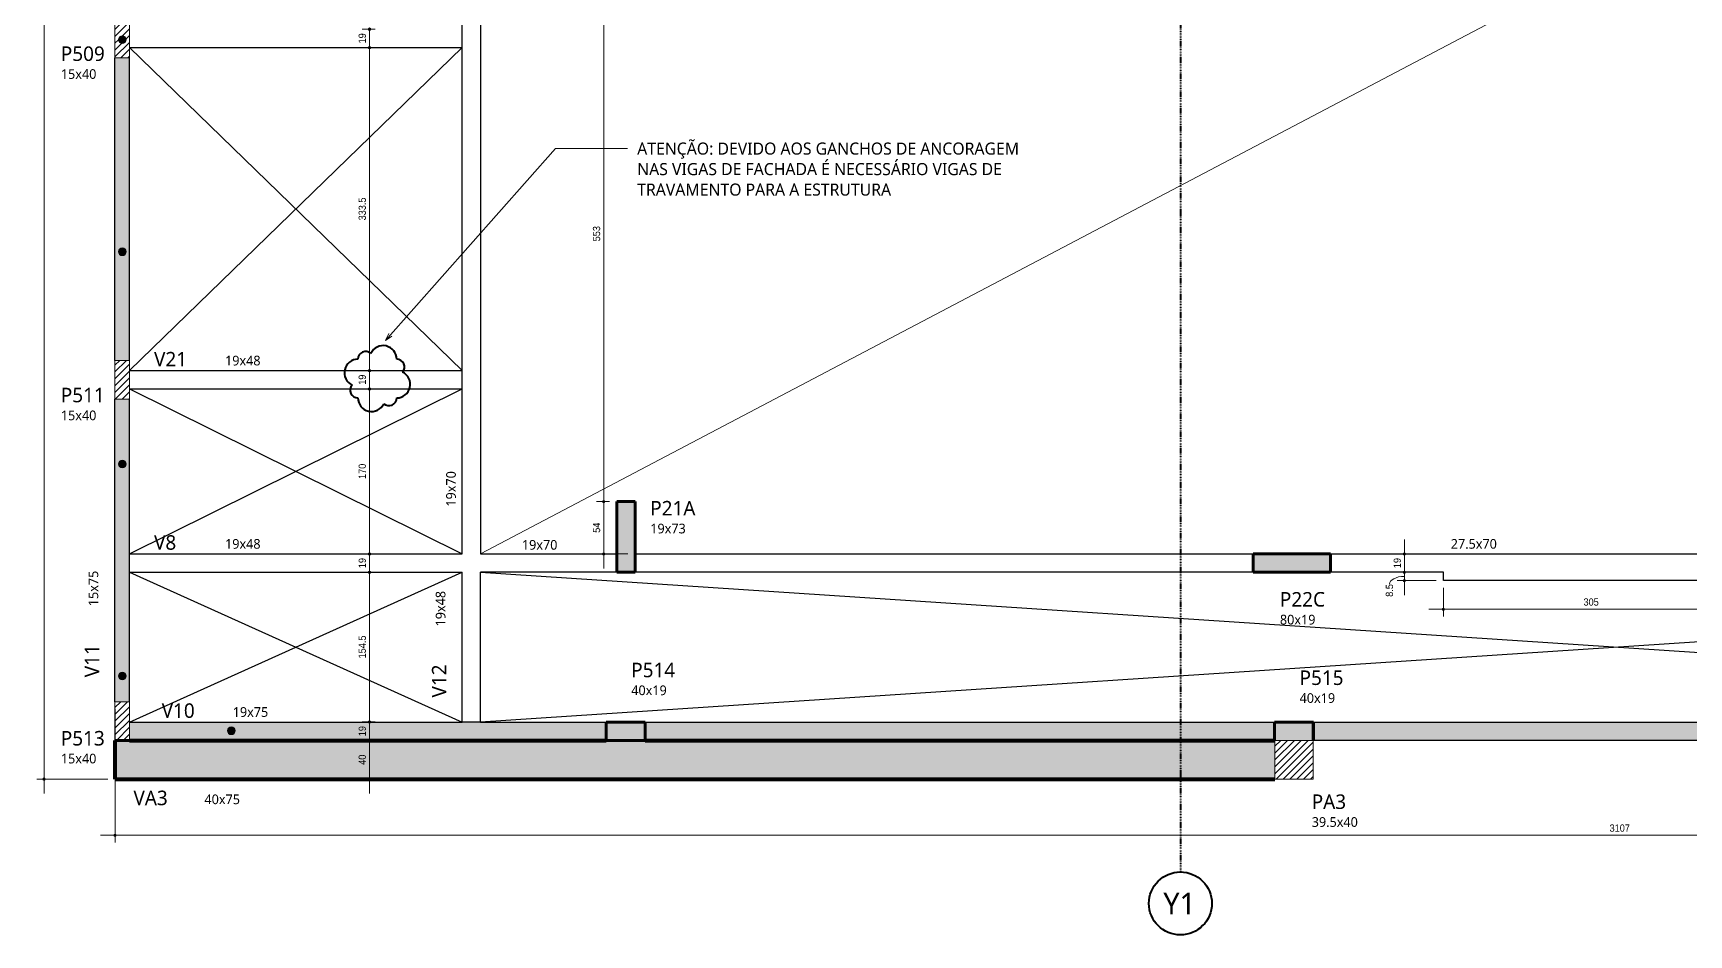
# Model space of a CAD drawing. Header units: centimetres. Extents: x -1706 to 33186, y -3196 to 88081.
# Drawn here: x 11723 to 13433, y -1117 to -186 of the extents above; entities that cross this region are included whole.
import ezdxf

# ---------------------------------------------------------------- set-up
doc = ezdxf.new("R2010")
doc.units = ezdxf.units.CM
for name, pattern in [('Dash', [0.635, 0.3175, -0.3175]), ('Dash dot', [1.5875, 0.635, -0.47625, 0, -0.47625]), ('Traço', [0.635, 0.3175, -0.3175])]:
    doc.linetypes.add(name, pattern=pattern)
for name, color, linetype, lineweight in [('A-ANNO-DIMS', 7, 'Continuous', 9), ('A-ANNO-DIMS-50', 7, 'Continuous', 9), ('A-DETL-GENF', 7, 'Continuous', 18), ('A-DETL-THIN', 7, 'Continuous', 25), ('G-ANNO-TEXT', 7, 'Continuous', 9), ('S-BEAM', 7, 'Continuous', 9), ('S-BEAM-HDLN', 7, 'Traço', 25), ('S-BEAM-IDEN', 7, 'Continuous', 9), ('S-COLS', 7, 'Continuous', 9), ('S-COLS-IDEN', 7, 'Continuous', 9), ('S-GRID', 7, 'Continuous', 9), ('S-GRID-IDEN', 7, 'Continuous', 9)]:
    doc.layers.add(name, color=color, linetype=linetype, lineweight=lineweight)
for name, color, linetype, lineweight, true_color in [('A-DETL', 7, 'Continuous', 18, 0x00a600), ('A-DETL-HDLN', 7, 'Dash', 18, 0x00a600), ('G-ANNO-REVC', 1, 'Continuous', 35, 0xff0000)]:
    doc.layers.add(name, color=color, linetype=linetype, lineweight=lineweight, true_color=true_color)
doc.styles.add('Arial', font='arial.ttf', dxfattribs={"width": 0.9, "height": 7.5})
doc.styles.add('Gadugi', font='gadugi.ttf', dxfattribs={"height": 12.5})
doc.styles.add('Gadugi_1', font='gadugi.ttf', dxfattribs={"height": 15})
doc.styles.add('Gadugi_2', font='gadugi.ttf', dxfattribs={"height": 10})
doc.styles.add('Gadugi_4', font='gadugi.ttf', dxfattribs={"height": 22.5})
doc.dimstyles.new('PED_1_5mm_ESQ', dxfattribs={"dimscale": 30.48, "dimtxt": 7.651945, "dimasz": 0.328084, "dimexe": 0.246063, "dimexo": 0.246063, "dimgap": 0.049213, "dimtad": 1, "dimdec": 1, "dimrnd": 0.5, "dimdsep": 46, "dimtxsty": 'Arial', "dimblk1": 'DOTSMALL', "dimblk2": 'DOTSMALL', "dimsah": 1, "dimcen": 0.09, "dimdle": 0.492126, "dimazin": 0, "dimtfac": 1, "dimtdec": 4, "dimtix": 1, "dimtmove": 1, "dimatfit": 3, "dimfxl": 1, "dimtvp": 1, "dimtolj": 1, "dimtzin": 0, "dimarcsym": 2})
doc.dimstyles.new('PED_1_5mm_ESQ_1', dxfattribs={"dimscale": 30.48, "dimtxt": 7.651945, "dimasz": 0.328084, "dimexe": 0.246063, "dimexo": 0.246063, "dimgap": 0.049213, "dimtad": 1, "dimdec": 1, "dimrnd": 0.5, "dimdsep": 46, "dimtxsty": 'Arial', "dimblk1": 'DOTSMALL', "dimblk2": 'DOTSMALL', "dimsah": 1, "dimcen": 0.09, "dimdle": 0.492126, "dimazin": 0, "dimtfac": 1, "dimtdec": 4, "dimtix": 1, "dimtmove": 0, "dimatfit": 3, "dimfxl": 1, "dimtvp": 1, "dimtolj": 1, "dimtzin": 0, "dimarcsym": 2})
doc.dimstyles.new('PED_1_5mm_ESQ_2', dxfattribs={"dimscale": 30.48, "dimtxt": 7.651945, "dimasz": 0.328084, "dimexe": 0.246063, "dimexo": 0.246063, "dimgap": 0.049213, "dimtad": 1, "dimdec": 1, "dimrnd": 0.5, "dimdsep": 46, "dimtxsty": 'Arial', "dimblk1": 'DOTSMALL', "dimblk2": 'DOTSMALL', "dimsah": 1, "dimcen": 0.09, "dimdle": 0.492126, "dimazin": 0, "dimtfac": 1, "dimtdec": 4, "dimtix": 1, "dimtmove": 0, "dimatfit": 3, "dimfxl": 1, "dimtvp": 1, "dimtolj": 1, "dimtzin": 0, "dimarcsym": 2})
pattern_1 = [(45, (13566.5326, 0), (-3.535534, 3.535534), [])]

# ---------------------------------------------------------------- blocks, each defined once
blk = doc.blocks.new('DIMBLOCK192-PL I 001 - FORMA DO RESERVATÓRIO')
at = {"layer": 'A-ANNO-DIMS-50'}
h = blk.add_hatch(color=256, dxfattribs=at)
edge = h.paths.add_edge_path(flags=0)
edge.add_arc((13179.2, -780.6), 1.25, 0, 360)
h = blk.add_hatch(color=256, dxfattribs=at)
edge = h.paths.add_edge_path(flags=0)
edge.add_arc((13484.2, -780.6), 1.25, 0, 360)
for p, q in [((13179.2, -758.4), (13179.2, -788.1)), ((13179.2, -780.6), (13179.2, -758.4)), ((13484.2, -758.4), (13484.2, -788.1)), ((13484.2, -780.6), (13484.2, -758.4)), ((13164.2, -780.6), (13499.2, -780.6))]:
    blk.add_line(p, q, dxfattribs=at)
for centre in [(13179.2, -780.6), (13484.2, -780.6)]:
    blk.add_circle(centre, 1.25, dxfattribs=at)
at = {"layer": 'A-ANNO-DIMS-50', "color": 0, "insert": (13323.9, -769.3), "char_height": 7.5, "width": 18.647, "attachment_point": 1, "line_spacing_factor": 0.941778, "style": 'Arial'}
blk.add_mtext('305', dxfattribs=at)
blk = doc.blocks.new('_DotSmall')
at = {"color": 0, "linetype": 'ByBlock', "const_width": 0.5}
blk.add_lwpolyline([(-0.0625, 0, 1), (0.0625, 0, 1)], format="xyb", close=True, dxfattribs=at)
blk = doc.blocks.new('Eixo - Y1-2173029-PL I 001 - FORMA DO RESERVATÓRIO')
at = {"layer": 'S-GRID-IDEN', "color": 6, "lineweight": 35, "true_color": 0xff00ff}
blk.add_circle((0, 0), 0.65, dxfattribs=at)
blk = doc.blocks.new('DIMBLOCK234-PL I 001 - FORMA DO RESERVATÓRIO')
at = {"layer": 'A-ANNO-DIMS-50'}
h = blk.add_hatch(color=256, dxfattribs=at)
edge = h.paths.add_edge_path(flags=0)
edge.add_arc((13139, -723.4), 1.25, 0, 360)
h = blk.add_hatch(color=256, dxfattribs=at)
edge = h.paths.add_edge_path(flags=0)
edge.add_arc((13139, -742.4), 1.25, 0, 360)
for p, q in [((13139, -708.4), (13139, -742.4)), ((13133.3, -723.4), (13146.5, -723.4)), ((13139, -723.4), (13133.3, -723.4)), ((13133.3, -742.4), (13146.5, -742.4)), ((13139, -742.4), (13133.3, -742.4))]:
    blk.add_line(p, q, dxfattribs=at)
for centre in [(13139, -723.4), (13139, -742.4)]:
    blk.add_circle(centre, 1.25, dxfattribs=at)
at = {"layer": 'A-ANNO-DIMS-50', "color": 0, "insert": (13127.8, -738.1), "char_height": 7.5, "width": 12.431, "attachment_point": 1, "rotation": 90, "line_spacing_factor": 0.941778, "style": 'Arial'}
blk.add_mtext('19', dxfattribs=at)
blk = doc.blocks.new('DIMBLOCK235-PL I 001 - FORMA DO RESERVATÓRIO')
at = {"layer": 'A-ANNO-DIMS-50'}
h = blk.add_hatch(color=256, dxfattribs=at)
edge = h.paths.add_edge_path(flags=0)
edge.add_arc((13139, -742.4), 1.25, 0, 360)
h = blk.add_hatch(color=256, dxfattribs=at)
edge = h.paths.add_edge_path(flags=0)
edge.add_arc((13139, -750.9), 1.25, 0, 360)
for p, q in [((13171.7, -750.9), (13131.5, -750.9)), ((13133.3, -742.4), (13146.5, -742.4)), ((13139, -742.4), (13133.3, -742.4)), ((13139, -742.4), (13139, -765.9)), ((13139, -750.9), (13171.7, -750.9))]:
    blk.add_line(p, q, dxfattribs=at)
for centre in [(13139, -742.4), (13139, -750.9)]:
    blk.add_circle(centre, 1.25, dxfattribs=at)
blk.add_ellipse((13139, -754.7), major_axis=(-15.5, 0), ratio=0.52311, start_param=4.712389, end_param=6.283185, dxfattribs=at)
at = {"layer": 'A-ANNO-DIMS-50', "color": 0, "insert": (13119.7, -767.7), "char_height": 7.5, "width": 15.539, "attachment_point": 1, "rotation": 90, "line_spacing_factor": 0.941778, "style": 'Arial'}
blk.add_mtext('8.5', dxfattribs=at)
blk = doc.blocks.new('DIMBLOCK236-PL I 001 - FORMA DO RESERVATÓRIO')
at = {"layer": 'A-ANNO-DIMS-50'}
h = blk.add_hatch(color=256, dxfattribs=at)
edge = h.paths.add_edge_path(flags=0)
edge.add_arc((12070.5, -915.9), 1.25, 0, 360)
h = blk.add_hatch(color=256, dxfattribs=at)
edge = h.paths.add_edge_path(flags=0)
edge.add_arc((12070.5, -955.9), 1.25, 0, 360)
for p, q in [((12076.2, -915.9), (12063, -915.9)), ((12070.5, -970.9), (12070.5, -915.9)), ((12070.5, -915.9), (12076.2, -915.9)), ((12076.2, -955.9), (12063, -955.9)), ((12070.5, -955.9), (12076.2, -955.9))]:
    blk.add_line(p, q, dxfattribs=at)
for centre in [(12070.5, -915.9), (12070.5, -955.9)]:
    blk.add_circle(centre, 1.25, dxfattribs=at)
at = {"layer": 'A-ANNO-DIMS-50', "color": 0, "insert": (12059.2, -941.1), "char_height": 7.5, "width": 12.431, "attachment_point": 1, "rotation": 90, "line_spacing_factor": 0.941778, "style": 'Arial'}
blk.add_mtext('40', dxfattribs=at)
blk = doc.blocks.new('DIMBLOCK237-PL I 001 - FORMA DO RESERVATÓRIO')
at = {"layer": 'A-ANNO-DIMS-50'}
h = blk.add_hatch(color=256, dxfattribs=at)
edge = h.paths.add_edge_path(flags=0)
edge.add_arc((12070.5, -896.9), 1.25, 0, 360)
h = blk.add_hatch(color=256, dxfattribs=at)
edge = h.paths.add_edge_path(flags=0)
edge.add_arc((12070.5, -915.9), 1.25, 0, 360)
for p, q in [((12076.2, -896.9), (12063, -896.9)), ((12070.5, -915.9), (12070.5, -896.9)), ((12070.5, -896.9), (12076.2, -896.9)), ((12076.2, -915.9), (12063, -915.9)), ((12070.5, -915.9), (12076.2, -915.9))]:
    blk.add_line(p, q, dxfattribs=at)
for centre in [(12070.5, -896.9), (12070.5, -915.9)]:
    blk.add_circle(centre, 1.25, dxfattribs=at)
at = {"layer": 'A-ANNO-DIMS-50', "color": 0, "insert": (12059.2, -911.6), "char_height": 7.5, "width": 12.431, "attachment_point": 1, "rotation": 90, "line_spacing_factor": 0.941778, "style": 'Arial'}
blk.add_mtext('19', dxfattribs=at)
blk = doc.blocks.new('DIMBLOCK238-PL I 001 - FORMA DO RESERVATÓRIO')
at = {"layer": 'A-ANNO-DIMS-50'}
h = blk.add_hatch(color=256, dxfattribs=at)
edge = h.paths.add_edge_path(flags=0)
edge.add_arc((12070.5, -742.4), 1.25, 0, 360)
h = blk.add_hatch(color=256, dxfattribs=at)
edge = h.paths.add_edge_path(flags=0)
edge.add_arc((12070.5, -896.9), 1.25, 0, 360)
for p, q in [((12076.2, -742.4), (12063, -742.4)), ((12070.5, -896.9), (12070.5, -742.4)), ((12070.5, -742.4), (12076.2, -742.4)), ((12076.2, -896.9), (12063, -896.9)), ((12070.5, -896.9), (12076.2, -896.9))]:
    blk.add_line(p, q, dxfattribs=at)
for centre in [(12070.5, -742.4), (12070.5, -896.9)]:
    blk.add_circle(centre, 1.25, dxfattribs=at)
at = {"layer": 'A-ANNO-DIMS-50', "color": 0, "insert": (12059.2, -831.3), "char_height": 7.5, "width": 27.971, "attachment_point": 1, "rotation": 90, "line_spacing_factor": 0.941778, "style": 'Arial'}
blk.add_mtext('154.5', dxfattribs=at)
blk = doc.blocks.new('DIMBLOCK239-PL I 001 - FORMA DO RESERVATÓRIO')
at = {"layer": 'A-ANNO-DIMS-50'}
h = blk.add_hatch(color=256, dxfattribs=at)
edge = h.paths.add_edge_path(flags=0)
edge.add_arc((12070.5, -723.4), 1.25, 0, 360)
h = blk.add_hatch(color=256, dxfattribs=at)
edge = h.paths.add_edge_path(flags=0)
edge.add_arc((12070.5, -742.4), 1.25, 0, 360)
for p, q in [((12076.2, -723.4), (12063, -723.4)), ((12070.5, -742.4), (12070.5, -723.4)), ((12070.5, -723.4), (12076.2, -723.4)), ((12076.2, -742.4), (12063, -742.4)), ((12070.5, -742.4), (12076.2, -742.4))]:
    blk.add_line(p, q, dxfattribs=at)
for centre in [(12070.5, -723.4), (12070.5, -742.4)]:
    blk.add_circle(centre, 1.25, dxfattribs=at)
at = {"layer": 'A-ANNO-DIMS-50', "color": 0, "insert": (12059.2, -738.1), "char_height": 7.5, "width": 12.431, "attachment_point": 1, "rotation": 90, "line_spacing_factor": 0.941778, "style": 'Arial'}
blk.add_mtext('19', dxfattribs=at)
blk = doc.blocks.new('DIMBLOCK240-PL I 001 - FORMA DO RESERVATÓRIO')
at = {"layer": 'A-ANNO-DIMS-50'}
h = blk.add_hatch(color=256, dxfattribs=at)
edge = h.paths.add_edge_path(flags=0)
edge.add_arc((12070.5, -553.1), 1.25, 0, 360)
h = blk.add_hatch(color=256, dxfattribs=at)
edge = h.paths.add_edge_path(flags=0)
edge.add_arc((12070.5, -723.4), 1.25, 0, 360)
for p, q in [((12076.2, -553.1), (12063, -553.1)), ((12070.5, -723.4), (12070.5, -553.1)), ((12070.5, -553.1), (12076.2, -553.1)), ((12076.2, -723.4), (12063, -723.4)), ((12070.5, -723.4), (12076.2, -723.4))]:
    blk.add_line(p, q, dxfattribs=at)
for centre in [(12070.5, -553.1), (12070.5, -723.4)]:
    blk.add_circle(centre, 1.25, dxfattribs=at)
at = {"layer": 'A-ANNO-DIMS-50', "color": 0, "insert": (12059.2, -646), "char_height": 7.5, "width": 18.647, "attachment_point": 1, "rotation": 90, "line_spacing_factor": 0.941778, "style": 'Arial'}
blk.add_mtext('170', dxfattribs=at)
blk = doc.blocks.new('DIMBLOCK241-PL I 001 - FORMA DO RESERVATÓRIO')
at = {"layer": 'A-ANNO-DIMS-50'}
h = blk.add_hatch(color=256, dxfattribs=at)
edge = h.paths.add_edge_path(flags=0)
edge.add_arc((12070.5, -534.1), 1.25, 0, 360)
h = blk.add_hatch(color=256, dxfattribs=at)
edge = h.paths.add_edge_path(flags=0)
edge.add_arc((12070.5, -553.1), 1.25, 0, 360)
for p, q in [((12076.2, -534.1), (12063, -534.1)), ((12070.5, -553.1), (12070.5, -534.1)), ((12070.5, -534.1), (12076.2, -534.1)), ((12076.2, -553.1), (12063, -553.1)), ((12070.5, -553.1), (12076.2, -553.1))]:
    blk.add_line(p, q, dxfattribs=at)
for centre in [(12070.5, -534.1), (12070.5, -553.1)]:
    blk.add_circle(centre, 1.25, dxfattribs=at)
at = {"layer": 'A-ANNO-DIMS-50', "color": 0, "insert": (12059.2, -548.8), "char_height": 7.5, "width": 12.431, "attachment_point": 1, "rotation": 90, "line_spacing_factor": 0.941778, "style": 'Arial'}
blk.add_mtext('19', dxfattribs=at)
blk = doc.blocks.new('DIMBLOCK242-PL I 001 - FORMA DO RESERVATÓRIO')
at = {"layer": 'A-ANNO-DIMS-50'}
h = blk.add_hatch(color=256, dxfattribs=at)
edge = h.paths.add_edge_path(flags=0)
edge.add_arc((12070.5, -200.7), 1.25, 0, 360)
h = blk.add_hatch(color=256, dxfattribs=at)
edge = h.paths.add_edge_path(flags=0)
edge.add_arc((12070.5, -534.1), 1.25, 0, 360)
for p, q in [((12076.2, -200.7), (12063, -200.7)), ((12070.5, -534.1), (12070.5, -200.7)), ((12070.5, -200.7), (12076.2, -200.7)), ((12076.2, -534.1), (12063, -534.1)), ((12070.5, -534.1), (12076.2, -534.1))]:
    blk.add_line(p, q, dxfattribs=at)
for centre in [(12070.5, -200.7), (12070.5, -534.1)]:
    blk.add_circle(centre, 1.25, dxfattribs=at)
at = {"layer": 'A-ANNO-DIMS-50', "color": 0, "insert": (12059.2, -379.1), "char_height": 7.5, "width": 27.971, "attachment_point": 1, "rotation": 90, "line_spacing_factor": 0.941778, "style": 'Arial'}
blk.add_mtext('333.5', dxfattribs=at)
blk = doc.blocks.new('DIMBLOCK243-PL I 001 - FORMA DO RESERVATÓRIO')
at = {"layer": 'A-ANNO-DIMS-50'}
h = blk.add_hatch(color=256, dxfattribs=at)
edge = h.paths.add_edge_path(flags=0)
edge.add_arc((12070.5, -181.7), 1.25, 0, 360)
h = blk.add_hatch(color=256, dxfattribs=at)
edge = h.paths.add_edge_path(flags=0)
edge.add_arc((12070.5, -200.7), 1.25, 0, 360)
for p, q in [((12076.2, -181.7), (12063, -181.7)), ((12070.5, -200.7), (12070.5, -181.7)), ((12070.5, -181.7), (12076.2, -181.7)), ((12076.2, -200.7), (12063, -200.7)), ((12070.5, -200.7), (12076.2, -200.7))]:
    blk.add_line(p, q, dxfattribs=at)
for centre in [(12070.5, -181.7), (12070.5, -200.7)]:
    blk.add_circle(centre, 1.25, dxfattribs=at)
at = {"layer": 'A-ANNO-DIMS-50', "color": 0, "insert": (12059.2, -196.4), "char_height": 7.5, "width": 12.431, "attachment_point": 1, "rotation": 90, "line_spacing_factor": 0.941778, "style": 'Arial'}
blk.add_mtext('19', dxfattribs=at)
blk = doc.blocks.new('DIMBLOCK250-PL I 001 - FORMA DO RESERVATÓRIO')
at = {"layer": 'A-ANNO-DIMS-50'}
h = blk.add_hatch(color=256, dxfattribs=at)
edge = h.paths.add_edge_path(flags=0)
edge.add_arc((12312.3, -116.4), 1.25, 0, 360)
h = blk.add_hatch(color=256, dxfattribs=at)
edge = h.paths.add_edge_path(flags=0)
edge.add_arc((12312.3, -669.4), 1.25, 0, 360)
for p, q in [((12306.6, -116.4), (12319.8, -116.4)), ((12312.3, -116.4), (12306.6, -116.4)), ((12312.3, -116.4), (12312.3, -669.4)), ((12318.2, -669.4), (12304.8, -669.4)), ((12312.3, -669.4), (12318.2, -669.4))]:
    blk.add_line(p, q, dxfattribs=at)
for centre in [(12312.3, -116.4), (12312.3, -669.4)]:
    blk.add_circle(centre, 1.25, dxfattribs=at)
at = {"layer": 'A-ANNO-DIMS-50', "color": 0, "insert": (12301.1, -400.7), "char_height": 7.5, "width": 18.647, "attachment_point": 1, "rotation": 90, "line_spacing_factor": 0.941778, "style": 'Arial'}
blk.add_mtext('553', dxfattribs=at)
blk = doc.blocks.new('DIMBLOCK251-PL I 001 - FORMA DO RESERVATÓRIO')
at = {"layer": 'A-ANNO-DIMS-50'}
h = blk.add_hatch(color=256, dxfattribs=at)
edge = h.paths.add_edge_path(flags=0)
edge.add_arc((12312.3, -669.4), 1.25, 0, 360)
h = blk.add_hatch(color=256, dxfattribs=at)
edge = h.paths.add_edge_path(flags=0)
edge.add_arc((12312.3, -723.4), 1.25, 0, 360)
for p, q in [((12318.2, -669.4), (12304.8, -669.4)), ((12312.3, -669.4), (12312.3, -738.4)), ((12312.3, -669.4), (12318.2, -669.4)), ((12337.2, -723.4), (12304.8, -723.4)), ((12312.3, -723.4), (12337.2, -723.4))]:
    blk.add_line(p, q, dxfattribs=at)
for centre in [(12312.3, -669.4), (12312.3, -723.4)]:
    blk.add_circle(centre, 1.25, dxfattribs=at)
at = {"layer": 'A-ANNO-DIMS-50', "color": 0, "insert": (12301.1, -701.6), "char_height": 7.5, "width": 12.431, "attachment_point": 1, "rotation": 90, "line_spacing_factor": 0.941778, "style": 'Arial'}
blk.add_mtext('54', dxfattribs=at)
blk = doc.blocks.new('Family - ___-3745665-PL I 001 - FORMA DO RESERVATÓRIO')
at = {"layer": 'G-ANNO-REVC'}
for centre, radius, start, end in [((-1482, -522.4), 14, 0, 154.7912), ((-1508, -536.4), 14, 90, 244.7912), ((-1500, -522.4), 8, 48.1897, 180), ((-1468, -530.4), 8, 318.1897, 90), ((-1468, -548.4), 14, 270, 64.7912), ((-1508, -554.4), 8, 138.1897, 270), ((-1494, -562.4), 14, 180, 334.7912), ((-1476, -562.4), 8, 228.1897, 0)]:
    blk.add_arc(centre, radius, start, end, dxfattribs=at)
blk = doc.blocks.new('DIMBLOCK316-PL I 001 - FORMA DO RESERVATÓRIO')
at = {"layer": 'A-ANNO-DIMS-50'}
h = blk.add_hatch(color=256, dxfattribs=at)
edge = h.paths.add_edge_path(flags=0)
edge.add_arc((11734.5, 747.1), 1.25, 0, 360)
h = blk.add_hatch(color=256, dxfattribs=at)
edge = h.paths.add_edge_path(flags=0)
edge.add_arc((11734.5, -955.9), 1.25, 0, 360)
for p, q in [((11734.5, -970.9), (11734.5, 762.1)), ((12158.7, 747.1), (11727, 747.1)), ((11734.5, 747.1), (12158.7, 747.1)), ((11800.2, -955.9), (11727, -955.9)), ((11734.5, -955.9), (11800.2, -955.9))]:
    blk.add_line(p, q, dxfattribs=at)
for centre in [(11734.5, 747.1), (11734.5, -955.9)]:
    blk.add_circle(centre, 1.25, dxfattribs=at)
at = {"layer": 'A-ANNO-DIMS-50', "color": 0, "insert": (11723.3, -114.8), "char_height": 7.5, "width": 24.863, "attachment_point": 1, "rotation": 90, "line_spacing_factor": 0.941778, "style": 'Arial'}
blk.add_mtext('1703', dxfattribs=at)
blk = doc.blocks.new('DIMBLOCK317-PL I 001 - FORMA DO RESERVATÓRIO')
at = {"layer": 'A-ANNO-DIMS-50'}
h = blk.add_hatch(color=256, dxfattribs=at)
edge = h.paths.add_edge_path(flags=0)
edge.add_arc((11807.7, -1013.9), 1.25, 0, 360)
h = blk.add_hatch(color=256, dxfattribs=at)
edge = h.paths.add_edge_path(flags=0)
edge.add_arc((14914.7, -1013.9), 1.25, 0, 360)
for p, q in [((14914.7, -789.9), (14914.7, -1021.4)), ((14914.7, -1013.9), (14914.7, -789.9)), ((11807.7, -883.5), (11807.7, -1021.4)), ((11807.7, -1013.9), (11807.7, -883.5)), ((11792.7, -1013.9), (14929.7, -1013.9))]:
    blk.add_line(p, q, dxfattribs=at)
for centre in [(11807.7, -1013.9), (14914.7, -1013.9)]:
    blk.add_circle(centre, 1.25, dxfattribs=at)
at = {"layer": 'A-ANNO-DIMS-50', "color": 0, "insert": (13350.8, -1002.7), "char_height": 7.5, "width": 24.863, "attachment_point": 1, "line_spacing_factor": 0.941778, "style": 'Arial'}
blk.add_mtext('3107', dxfattribs=at)

msp = doc.modelspace()

# ---------------------------------------------------------------- hatches: boundary and pattern name
at = {"layer": 'A-DETL-GENF', "true_color": 0x808080}
h = msp.add_hatch(dxfattribs=at)
h.set_pattern_fill('FP_1', color=8, style=0, pattern_type=2)
h.set_pattern_definition(pattern_1)
h.paths.add_polyline_path([(13502.68, -955.95), (13542.18, -955.95), (13542.18, -915.95), (13502.68, -915.95)], flags=0)
h.paths.add_polyline_path([(13044.67, -955.95), (13044.67, -915.95), (13005.17, -915.95), (13005.17, -955.95)], flags=0)
h.paths.add_polyline_path([(13717.18, 707.12), (13717.18, 747.12), (13677.68, 747.12), (13677.68, 707.12), (13689.17, 707.12)], flags=0)
h.paths.add_polyline_path([(13219.17, 707.12), (13219.68, 707.12), (13219.68, 747.12), (13180.18, 747.12), (13180.18, 707.12)], flags=0)
h = msp.add_hatch(dxfattribs=at)
h.set_pattern_fill('FP_1', color=8, style=0, pattern_type=2)
h.set_pattern_definition(pattern_1)
h.paths.add_polyline_path([(11822.67, -915.95), (11822.67, -876.05), (11807.67, -876.05), (11807.67, -915.95)], flags=0)
h.paths.add_polyline_path([(14909.18, -742.48), (14914.68, -742.48), (14914.68, -702.48), (14899.68, -702.48), (14899.68, -742.48)], flags=0)
h.paths.add_polyline_path([(11822.67, -563.65), (11822.67, -523.65), (11807.67, -523.65), (11807.67, -563.65)], flags=0)
h.paths.add_polyline_path([(14914.68, -390.08), (14914.68, -350.08), (14899.68, -350.08), (14899.68, -390.08)], flags=0)
h.paths.add_polyline_path([(11811.45, -211.25), (11822.67, -211.25), (11822.67, -171.25), (11807.67, -171.25), (11807.67, -211.25)], flags=0)
h.paths.add_polyline_path([(11815.31, -196.5), (11814.28, -196.37), (11813.31, -195.97), (11812.48, -195.33), (11811.85, -194.5), (11811.45, -193.54), (11811.31, -192.5), (11811.45, -191.47), (11811.85, -190.5), (11812.48, -189.67), (11813.31, -189.04), (11814.28, -188.64), (11815.31, -188.5), (11816.35, -188.64), (11817.31, -189.04), (11818.14, -189.67), (11818.78, -190.5), (11819.18, -191.47), (11819.31, -192.5), (11819.18, -193.54), (11818.78, -194.5), (11818.14, -195.33), (11817.31, -195.97), (11816.35, -196.37)], flags=0)
h.paths.add_polyline_path([(14903.96, -37.68), (14914.68, -37.68), (14914.68, 2.32), (14899.68, 2.32), (14899.68, -37.68), (14903.56, -37.68)], flags=0)
h.paths.add_polyline_path([(14907.43, -20.03), (14906.39, -19.9), (14905.43, -19.5), (14904.6, -18.86), (14903.96, -18.03), (14903.56, -17.07), (14903.43, -16.03), (14903.56, -15), (14903.96, -14.03), (14904.6, -13.21), (14905.43, -12.57), (14906.39, -12.17), (14907.43, -12.03), (14908.46, -12.17), (14909.43, -12.57), (14910.25, -13.21), (14910.89, -14.03), (14911.29, -15), (14911.43, -16.03), (14911.29, -17.07), (14910.89, -18.03), (14910.25, -18.86), (14909.43, -19.5), (14908.46, -19.9), (14908.03, -19.95)], flags=0)
h.paths.add_polyline_path([(11822.67, 141.15), (11822.67, 181.15), (11807.67, 181.15), (11807.67, 141.15)], flags=0)
h.paths.add_polyline_path([(14914.68, 314.72), (14914.68, 354.72), (14899.68, 354.72), (14899.68, 314.72)], flags=0)
h.paths.add_polyline_path([(11822.67, 493.55), (11822.67, 533.55), (11807.67, 533.55), (11807.67, 493.55)], flags=0)
h.paths.add_polyline_path([(14914.68, 667.12), (14914.68, 707.12), (14899.68, 707.12), (14899.68, 667.12)], flags=0)
at = {"layer": 'A-DETL-GENF', "true_color": 0xff00ff}
for points in [[(11815.31, -196.5), (11816.35, -196.37), (11817.31, -195.97), (11818.14, -195.33), (11818.78, -194.5), (11819.18, -193.54), (11819.31, -192.5), (11819.18, -191.47), (11818.78, -190.5), (11818.14, -189.67), (11817.31, -189.04), (11816.16, -188.61), (11815.31, -188.5), (11814.28, -188.64), (11813.31, -189.04), (11812.48, -189.67), (11811.85, -190.5), (11811.45, -191.47), (11811.31, -192.5), (11811.45, -193.54), (11811.85, -194.5), (11812.48, -195.33), (11813.39, -196), (11814.28, -196.37)], [(11815.31, -415.5), (11816.35, -415.37), (11817.31, -414.97), (11818.14, -414.33), (11818.78, -413.5), (11819.18, -412.54), (11819.31, -411.5), (11819.18, -410.47), (11818.78, -409.5), (11818.14, -408.67), (11817.31, -408.04), (11816.35, -407.64), (11815.31, -407.5), (11814.28, -407.64), (11813.31, -408.04), (11812.48, -408.67), (11811.85, -409.5), (11811.45, -410.47), (11811.31, -411.5), (11811.45, -412.54), (11811.85, -413.5), (11812.48, -414.33), (11813.31, -414.97), (11814.28, -415.37)], [(11815.31, -634.5), (11816.35, -634.37), (11817.31, -633.97), (11818.14, -633.33), (11818.78, -632.5), (11819.18, -631.54), (11819.31, -630.5), (11819.18, -629.47), (11818.78, -628.5), (11818.14, -627.67), (11817.31, -627.04), (11816.35, -626.64), (11815.31, -626.5), (11814.28, -626.64), (11813.31, -627.04), (11812.48, -627.67), (11811.85, -628.5), (11811.45, -629.47), (11811.31, -630.5), (11811.45, -631.54), (11811.85, -632.5), (11812.48, -633.33), (11813.31, -633.97), (11814.31, -634.37)], [(11815.31, -853.5), (11816.35, -853.37), (11817.31, -852.97), (11818.14, -852.33), (11818.78, -851.5), (11819.18, -850.54), (11819.31, -849.5), (11819.18, -848.47), (11818.78, -847.5), (11818.14, -846.67), (11817.31, -846.04), (11816.35, -845.64), (11815.31, -845.5), (11814.28, -845.64), (11813.31, -846.04), (11812.48, -846.67), (11811.85, -847.5), (11811.45, -848.47), (11811.31, -849.5), (11811.45, -850.54), (11811.85, -851.5), (11812.48, -852.33), (11813.31, -852.97), (11814.28, -853.37)], [(11927.81, -910), (11928.85, -909.87), (11929.81, -909.47), (11930.64, -908.83), (11931.28, -908), (11931.68, -907.04), (11931.81, -906), (11931.68, -904.97), (11931.28, -904), (11930.64, -903.17), (11929.81, -902.54), (11928.85, -902.14), (11927.81, -902), (11926.78, -902.14), (11925.81, -902.54), (11924.98, -903.17), (11924.35, -904), (11923.95, -904.97), (11923.81, -906), (11923.95, -907.04), (11924.35, -908), (11924.98, -908.83), (11925.81, -909.47), (11926.78, -909.87)]]:
    msp.add_hatch(color=6, dxfattribs=at).paths.add_polyline_path(points, flags=0)
at = {"layer": 'S-BEAM', "true_color": 0xcfa6ff}
h = msp.add_hatch(color=191, dxfattribs=at)
h.paths.add_polyline_path([(11816.35, -523.65), (11822.67, -523.65), (11822.67, -211.25), (11807.67, -211.25), (11807.67, -523.65), (11814.28, -523.65)], flags=0)
h.paths.add_polyline_path([(11815.31, -415.5), (11814.28, -415.37), (11813.31, -414.97), (11812.48, -414.33), (11811.85, -413.5), (11811.45, -412.54), (11811.31, -411.5), (11811.45, -410.47), (11811.85, -409.5), (11812.48, -408.67), (11813.31, -408.04), (11814.28, -407.64), (11815.31, -407.5), (11816.35, -407.64), (11817.31, -408.04), (11818.14, -408.67), (11818.78, -409.5), (11819.18, -410.47), (11819.31, -411.5), (11819.18, -412.54), (11818.78, -413.5), (11818.14, -414.33), (11817.31, -414.97), (11816.35, -415.37)], flags=0)
h = msp.add_hatch(color=191, dxfattribs=at)
h.paths.add_polyline_path([(11811.31, -876.05), (11822.67, -876.05), (11822.67, -563.65), (11807.67, -563.65), (11807.67, -876.05)], flags=0)
h.paths.add_polyline_path([(11815.31, -853.5), (11814.28, -853.37), (11813.31, -852.97), (11812.48, -852.33), (11811.85, -851.5), (11811.45, -850.54), (11811.31, -849.5), (11811.45, -848.47), (11811.85, -847.5), (11812.48, -846.67), (11813.31, -846.04), (11814.28, -845.64), (11815.31, -845.5), (11816.35, -845.64), (11817.31, -846.04), (11818.14, -846.67), (11818.78, -847.5), (11819.18, -848.47), (11819.31, -849.5), (11819.18, -850.54), (11818.78, -851.5), (11818.14, -852.33), (11817.31, -852.97), (11816.35, -853.37)], flags=0)
h.paths.add_polyline_path([(11815.31, -634.5), (11814.28, -634.37), (11813.31, -633.97), (11812.48, -633.33), (11811.85, -632.5), (11811.45, -631.54), (11811.31, -630.5), (11811.45, -629.47), (11811.85, -628.5), (11812.48, -627.67), (11813.31, -627.04), (11814.28, -626.64), (11815.31, -626.5), (11816.35, -626.64), (11817.31, -627.04), (11818.14, -627.67), (11818.78, -628.5), (11819.18, -629.47), (11819.31, -630.5), (11819.18, -631.54), (11818.78, -632.5), (11818.14, -633.33), (11817.31, -633.97), (11816.35, -634.37)], flags=0)
h = msp.add_hatch(color=191, dxfattribs=at)
h.paths.add_polyline_path([(11868.1, -915.95), (12314.95, -915.95), (12314.95, -896.95), (11822.67, -896.95), (11822.67, -915.95)], flags=0)
h.paths.add_polyline_path([(11927.81, -910), (11926.78, -909.87), (11925.81, -909.47), (11924.98, -908.83), (11924.35, -908), (11923.95, -907.04), (11923.81, -906), (11923.95, -904.97), (11924.35, -904), (11924.98, -903.17), (11925.81, -902.54), (11926.78, -902.14), (11927.81, -902), (11928.85, -902.14), (11929.81, -902.54), (11930.64, -903.17), (11931.28, -904), (11931.68, -904.97), (11931.81, -906), (11931.68, -907.04), (11931.28, -908), (11930.64, -908.83), (11929.81, -909.47), (11928.85, -909.87)], flags=0)
for points in [[(13004.87, -915.95), (13004.87, -896.95), (12354.95, -896.95), (12354.95, -915.95)], [(13113.31, -915.95), (13501.93, -915.95), (13501.93, -896.95), (13044.98, -896.95), (13044.98, -915.95)], [(13005.17, -955.95), (13005.17, -915.95), (11822.67, -915.95), (11822.67, -916.05), (11807.67, -916.05), (11807.67, -955.95), (13004.87, -955.95)]]:
    msp.add_hatch(color=191, dxfattribs=at).paths.add_polyline_path(points, flags=0)
at = {"layer": 'S-COLS', "true_color": 0x808080}
for points in [[(12344.67, -742.38), (12344.67, -669.38), (12325.67, -669.38), (12325.67, -742.38)], [(13062.67, -742.38), (13062.67, -723.38), (12982.67, -723.38), (12982.67, -742.38), (13044.98, -742.38)], [(12314.95, -915.95), (12354.95, -915.95), (12354.95, -896.95), (12314.95, -896.95)], [(13005.17, -915.95), (13044.87, -915.95), (13044.87, -896.95), (13004.87, -896.95), (13004.87, -915.95)], [(13044.98, -915.95), (13044.98, -896.95), (13044.87, -896.95), (13044.87, -915.95)], [(11822.67, -916.05), (11822.67, -915.95), (11807.67, -915.95), (11807.67, -916.05)]]:
    msp.add_hatch(color=8, dxfattribs=at).paths.add_polyline_path(points, flags=0)

# ---------------------------------------------------------------- linework, layer by layer
at = {"layer": 'A-DETL', "color": 7, "lineweight": 9}
msp.add_line((13659.67, 52.69), (12185.17, -723.38), dxfattribs=at)
at = {"layer": 'A-DETL', "color": 7}
for p, q in [((11807.67, -171.25), (11807.67, -211.25)), ((11822.67, -211.25), (11822.67, -171.25)), ((11807.67, -211.25), (11822.67, -211.25)), ((11822.67, -523.65), (11807.67, -523.65)), ((11807.67, -523.65), (11807.67, -563.65)), ((11822.67, -563.65), (11822.67, -523.65)), ((11807.67, -563.65), (11822.67, -563.65)), ((11822.67, -876.05), (11807.67, -876.05)), ((11807.67, -876.05), (11807.67, -915.95)), ((11822.67, -915.95), (11822.67, -876.05)), ((11807.67, -915.95), (11822.67, -915.95)), ((13044.67, -915.95), (13005.17, -915.95)), ((13005.17, -915.95), (13005.17, -955.95)), ((13044.67, -955.95), (13044.67, -915.95)), ((13005.17, -955.95), (13044.67, -955.95))]:
    msp.add_line(p, q, dxfattribs=at)
for centre, start, end in [((11815.31, -192.5), 0, 180), ((11815.31, -192.5), 180, 360), ((11815.31, -411.5), 0, 180), ((11815.31, -411.5), 180, 0), ((11815.31, -630.5), 0, 180), ((11815.31, -630.5), 180, 0), ((11815.31, -849.5), 0, 180), ((11815.31, -849.5), 180, 0), ((11927.81, -906), 0, 180), ((11927.81, -906), 180, 0)]:
    msp.add_arc(centre, 4, start, end, dxfattribs=at)
at = {"layer": 'A-DETL-HDLN'}
msp.add_line((13484.18, -723.38), (13179.18, -723.38), dxfattribs=at)
at = {"layer": 'A-DETL-THIN'}
for p, q in [((11822.67, -534.15), (12166.17, -200.75)), ((11822.67, -200.75), (12166.17, -534.15)), ((11822.67, -723.38), (12166.17, -553.15)), ((11822.67, -553.15), (12166.17, -723.38)), ((11822.67, -742.38), (12166.17, -896.95)), ((11822.67, -896.95), (12166.17, -742.38)), ((12185.17, -742.38), (14537.18, -896.95)), ((14537.18, -742.38), (12185.17, -896.95)), ((12325.67, -742.38), (12185.17, -742.38))]:
    msp.add_line(p, q, dxfattribs=at)
at = {"layer": 'A-DETL-THIN', "lineweight": 50}
for p, q in [((12325.67, -723.38), (12325.67, -742.38)), ((12344.67, -723.38), (12344.67, -742.38)), ((12982.67, -742.38), (12982.67, -723.38)), ((13062.67, -742.38), (13062.67, -723.38))]:
    msp.add_line(p, q, dxfattribs=at)
at = {"layer": 'A-DETL-THIN', "color": 190, "lineweight": 70, "true_color": 0x8000ff}
for p, q in [((11822.67, -915.95), (12314.95, -915.95)), ((12354.95, -915.95), (13004.98, -915.95))]:
    msp.add_line(p, q, dxfattribs=at)
at = {"layer": 'G-ANNO-TEXT'}
for p, q in [((12086.89, -502.92), (12262.57, -304.96)), ((12262.57, -304.96), (12336.67, -304.96)), ((12086.89, -502.92), (12090.37, -495.98)), ((12086.89, -502.92), (12093.37, -498.65))]:
    msp.add_line(p, q, dxfattribs=at)
at = {"layer": 'S-BEAM', "lineweight": 25}
for p, q in [((12166.17, -723.38), (12166.17, -26.88)), ((12185.17, -26.88), (12185.17, -723.38)), ((11822.67, -200.75), (12166.17, -200.75)), ((11807.67, -523.65), (11807.67, -211.25)), ((11822.67, -523.65), (11822.67, -211.25)), ((11822.67, -534.15), (12166.17, -534.15)), ((11807.67, -876.05), (11807.67, -563.65)), ((11822.67, -553.15), (12166.17, -553.15)), ((11822.67, -723.38), (11822.67, -563.65)), ((11822.67, -723.38), (12166.17, -723.38)), ((12185.17, -723.38), (12325.67, -723.38)), ((12344.67, -723.38), (12982.67, -723.38)), ((13062.67, -723.38), (13179.18, -723.38)), ((13179.18, -723.38), (13484.18, -723.38)), ((11822.67, -876.05), (11822.67, -742.38)), ((11822.67, -742.38), (12166.17, -742.38)), ((12166.17, -896.95), (12166.17, -742.38)), ((12185.17, -896.95), (12185.17, -742.38)), ((12982.67, -742.38), (12344.67, -742.38)), ((13179.18, -742.38), (13062.67, -742.38)), ((13179.18, -750.88), (13179.18, -742.38)), ((13484.18, -750.88), (13179.18, -750.88)), ((11822.67, -896.95), (12166.17, -896.95)), ((12185.17, -896.95), (12314.95, -896.95)), ((12354.95, -896.95), (13004.87, -896.95)), ((13044.98, -896.95), (13501.93, -896.95)), ((13501.93, -915.95), (13044.98, -915.95))]:
    msp.add_line(p, q, dxfattribs=at)
at = {"layer": 'S-BEAM', "color": 190, "lineweight": 70, "true_color": 0x8000ff}
for p, q in [((11807.67, -916.05), (11807.67, -955.95)), ((11807.67, -955.95), (13005.17, -955.95))]:
    msp.add_line(p, q, dxfattribs=at)
at = {"layer": 'S-BEAM-HDLN', "linetype": 'Continuous'}
for p, q in [((11822.67, -742.38), (11822.67, -723.39)), ((12185.16, -896.95), (12166.17, -896.95))]:
    msp.add_line(p, q, dxfattribs=at)
at = {"layer": 'S-COLS', "lineweight": 50}
for p, q in [((12325.67, -669.38), (12344.67, -669.38)), ((12325.67, -723.38), (12325.67, -669.38)), ((12344.67, -669.38), (12344.67, -723.38)), ((12982.67, -723.38), (13062.67, -723.38)), ((12344.67, -742.38), (12325.67, -742.38)), ((13062.67, -742.38), (12982.67, -742.38)), ((12314.95, -896.95), (12354.95, -896.95)), ((12314.95, -915.95), (12314.95, -896.95)), ((12354.95, -896.95), (12354.95, -915.95)), ((13004.87, -915.95), (13004.87, -896.95)), ((13004.87, -896.95), (13044.87, -896.95)), ((13004.98, -896.95), (13044.98, -896.95)), ((13004.98, -915.95), (13004.98, -896.95)), ((13044.87, -896.95), (13044.87, -915.95)), ((13044.98, -896.95), (13044.98, -915.95)), ((11807.67, -916.05), (11807.67, -915.95)), ((11822.67, -916.05), (11807.67, -916.05)), ((11822.67, -915.95), (11822.67, -916.05)), ((12354.95, -915.95), (12314.95, -915.95)), ((13005.17, -915.95), (13004.87, -915.95)), ((13005.17, -915.95), (13004.98, -915.95)), ((13044.98, -915.95), (13044.67, -915.95)), ((13044.87, -915.95), (13044.67, -915.95))]:
    msp.add_line(p, q, dxfattribs=at)
at = {"layer": 'S-GRID', "color": 6, "linetype": 'Dash dot', "lineweight": 35, "true_color": 0xff00ff}
msp.add_line((12907.67, 881.16), (12907.67, -1051.7), dxfattribs=at)

# ---------------------------------------------------------------- block references
at = {"layer": 'G-ANNO-REVC'}
msp.add_blockref('Family - ___-3745665-PL I 001 - FORMA DO RESERVATÓRIO', (13566.53, 0), dxfattribs=at)
at = {"layer": 'S-GRID-IDEN', "color": 6, "true_color": 0xff00ff, "xscale": 49.99999999999998, "yscale": 49.99999999999998, "zscale": 49.99999999999998, "rotation": 180}
msp.add_blockref('Eixo - Y1-2173029-PL I 001 - FORMA DO RESERVATÓRIO', (12907.67, -1084.2), dxfattribs=at)

# ---------------------------------------------------------------- texts
at = {"layer": 'G-ANNO-TEXT', "char_height": 12.5, "attachment_point": 1, "style": 'Gadugi'}
for s, insert, width in [('ATENÇÃO: DEVIDO AOS GANCHOS DE ANCORAGEM ', (12346.83, -298.71), 506.6665), ('NAS VIGAS DE FACHADA É NECESSÁRIO VIGAS DE ', (12346.83, -319.88), 483.4176), ('TRAVAMENTO PARA A ESTRUTURA', (12346.83, -341.05), 334.3037)]:
    msp.add_mtext(s, dxfattribs=dict(at, insert=insert, width=width))
at = {"layer": 'S-BEAM-IDEN', "attachment_point": 1}
for s, insert, char_height, width, style in [('V21', (11848, -514.88), 15, 44.0928, 'Gadugi_1'), ('19x48', (11921.3, -518.81), 10, 44.8945, 'Gadugi_2'), ('V8', (11848, -704.11), 15, 30.0633, 'Gadugi_1'), ('19x48', (11921.3, -708.04), 10, 44.8945, 'Gadugi_2'), ('19x70', (12227.77, -709.06), 10, 44.8945, 'Gadugi_2'), ('27.5x70', (13186.8, -708.04), 10, 57.7215, 'Gadugi_2'), ('V10', (11855.92, -877.68), 15, 44.0928, 'Gadugi_1'), ('19x75', (11929.22, -881.61), 10, 44.8945, 'Gadugi_2'), ('VA3', (11826.76, -967.8), 15, 46.4979, 'Gadugi_1'), ('40x75', (11900.06, -971.73), 10, 44.8945, 'Gadugi_2')]:
    msp.add_mtext(s, dxfattribs=dict(at, insert=insert, char_height=char_height, width=width, style=style))
at = {"layer": 'S-BEAM-IDEN', "attachment_point": 1, "rotation": 90}
for s, insert, char_height, width, style in [('19x70', (12149.58, -674.62), 10, 44.8945, 'Gadugi_2'), ('15x75', (11780.34, -777.42), 10, 44.8945, 'Gadugi_2'), ('19x48', (12138.83, -798.32), 10, 44.8945, 'Gadugi_2'), ('V11', (11776.4, -850.72), 15, 44.0928, 'Gadugi_1'), ('V12', (12134.9, -871.62), 15, 44.0928, 'Gadugi_1')]:
    msp.add_mtext(s, dxfattribs=dict(at, insert=insert, char_height=char_height, width=width, style=style))
at = {"layer": 'S-COLS-IDEN', "attachment_point": 1}
for s, insert, char_height, width, style in [('P509', (11751.78, -199.49), 15, 56.519, 'Gadugi_1'), ('15x40', (11751.78, -222.98), 10, 44.8945, 'Gadugi_2'), ('P511', (11751.78, -551.89), 15, 56.519, 'Gadugi_1'), ('15x40', (11751.78, -575.38), 10, 44.8945, 'Gadugi_2'), ('P21A', (12360.31, -668.72), 15, 58.924, 'Gadugi_1'), ('19x73', (12360.31, -692.21), 10, 44.8945, 'Gadugi_2'), ('P22C', (13010.42, -762.77), 15, 58.5232, 'Gadugi_1'), ('80x19', (13010.42, -786.26), 10, 44.8945, 'Gadugi_2'), ('P514', (12340.69, -835.72), 15, 56.519, 'Gadugi_1'), ('P515', (13030.72, -843.72), 15, 56.519, 'Gadugi_1'), ('40x19', (12340.69, -859.21), 10, 44.8945, 'Gadugi_2'), ('40x19', (13030.72, -867.21), 10, 44.8945, 'Gadugi_2'), ('P513', (11751.78, -906.19), 15, 56.519, 'Gadugi_1'), ('15x40', (11751.78, -929.68), 10, 44.8945, 'Gadugi_2'), ('PA3', (13043.28, -971.68), 15, 44.8945, 'Gadugi_1'), ('39.5x40', (13043.28, -995.17), 10, 57.7215, 'Gadugi_2')]:
    msp.add_mtext(s, dxfattribs=dict(at, insert=insert, char_height=char_height, width=width, style=style))
at = {"layer": 'S-GRID-IDEN', "color": 6, "true_color": 0xff00ff, "insert": (12890.15, -1073.15), "char_height": 22.5, "width": 42.0886, "attachment_point": 1, "style": 'Gadugi_4'}
msp.add_mtext('Y1', dxfattribs=at)

# ---------------------------------------------------------------- dimensions: what is measured, and where the dimension line sits
at = {"layer": 'A-ANNO-DIMS'}
for base, p1, p2, dimstyle, override, picture, middle in [((11734.5, 747.12), (11807.67, -955.95), (12166.18, 747.12), 'PED_1_5mm_ESQ_2', {"dimpost": '<>', "dimfxl": 1740.39342}, 'DIMBLOCK316-PL I 001 - FORMA DO RESERVATÓRIO', (11729.17, -104.42)), ((12312.29, -669.38), (12314.06, -116.45), (12325.67, -669.38), 'PED_1_5mm_ESQ_1', {"dimpost": '<>', "dimfxl": 553.053182}, 'DIMBLOCK250-PL I 001 - FORMA DO RESERVATÓRIO', (12306.96, -392.92)), ((12070.48, -181.75), (12068.72, -200.75), (12068.72, -181.75), 'PED_1_5mm_ESQ_1', {"dimpost": '<>', "dimfxl": 19}, 'DIMBLOCK243-PL I 001 - FORMA DO RESERVATÓRIO', (12065.16, -191.25)), ((12070.48, -200.75), (12068.72, -534.15), (12068.72, -200.75), 'PED_1_5mm_ESQ_1', {"dimpost": '<>', "dimfxl": 333.4}, 'DIMBLOCK242-PL I 001 - FORMA DO RESERVATÓRIO', (12065.15, -367.45)), ((12070.48, -534.15), (12068.72, -553.15), (12068.72, -534.15), 'PED_1_5mm_ESQ_1', {"dimpost": '<>', "dimfxl": 19}, 'DIMBLOCK241-PL I 001 - FORMA DO RESERVATÓRIO', (12065.16, -543.65)), ((12070.48, -553.15), (12068.72, -723.38), (12068.72, -553.15), 'PED_1_5mm_ESQ_1', {"dimpost": '<>', "dimfxl": 170.231327}, 'DIMBLOCK240-PL I 001 - FORMA DO RESERVATÓRIO', (12065.16, -638.27)), ((12312.29, -723.38), (12325.67, -669.38), (12344.67, -723.38), 'PED_1_5mm_ESQ_1', {"dimpost": '<>', "dimfxl": 57.245053}, 'DIMBLOCK251-PL I 001 - FORMA DO RESERVATÓRIO', (12306.98, -696.38)), ((13139.02, -742.38), (13140.78, -723.38), (13140.78, -742.38), 'PED_1_5mm_ESQ_1', {"dimpost": '<>', "dimfxl": 19}, 'DIMBLOCK234-PL I 001 - FORMA DO RESERVATÓRIO', (13133.69, -732.88)), ((12070.48, -723.38), (12068.72, -742.38), (12068.72, -723.38), 'PED_1_5mm_ESQ_1', {"dimpost": '<>', "dimfxl": 19}, 'DIMBLOCK239-PL I 001 - FORMA DO RESERVATÓRIO', (12065.16, -732.88)), ((12070.48, -742.38), (12068.72, -896.95), (12068.72, -742.38), 'PED_1_5mm_ESQ_1', {"dimpost": '<>', "dimfxl": 154.568794}, 'DIMBLOCK238-PL I 001 - FORMA DO RESERVATÓRIO', (12065.16, -819.67)), ((12070.48, -896.95), (12068.72, -915.95), (12068.72, -896.95), 'PED_1_5mm_ESQ_1', {"dimpost": '<>', "dimfxl": 19}, 'DIMBLOCK237-PL I 001 - FORMA DO RESERVATÓRIO', (12065.16, -906.45)), ((12070.48, -915.95), (12068.72, -955.95), (12068.72, -915.95), 'PED_1_5mm_ESQ_1', {"dimpost": '<>', "dimfxl": 40}, 'DIMBLOCK236-PL I 001 - FORMA DO RESERVATÓRIO', (12065.16, -935.95))]:
    dim = msp.add_linear_dim(base=base, p1=p1, p2=p2, angle=90, dimstyle=dimstyle, override=override, dxfattribs=at)
    dim.commit()
    dim.dimension.update_dxf_attribs({"geometry": picture, "text_midpoint": middle})
dim = msp.add_linear_dim(base=(13139.02, -750.88), p1=(13140.78, -742.38), p2=(13179.18, -750.88), angle=90, dimstyle='PED_1_5mm_ESQ', override={"dimpost": '<>', "dimfxl": 39.328752}, dxfattribs=at)
dim.commit()
dim.dimension.update_dxf_attribs({"geometry": 'DIMBLOCK235-PL I 001 - FORMA DO RESERVATÓRIO', "text_midpoint": (13124.69, -759.9), "dimtype": 160, "text_rotation": 90})
for base, p1, p2, dimstyle, override, picture, middle in [((13484.18, -780.56), (13179.18, -750.88), (13484.18, -750.88), 'PED_1_5mm_ESQ_1', {"dimpost": '<>', "dimfxl": 305}, 'DIMBLOCK192-PL I 001 - FORMA DO RESERVATÓRIO', (13331.68, -775.23)), ((14914.68, -1013.89), (11807.67, -876.05), (14914.68, -782.38), 'PED_1_5mm_ESQ_2', {"dimpost": '<>', "dimfxl": 3108.419405}, 'DIMBLOCK317-PL I 001 - FORMA DO RESERVATÓRIO', (13361.18, -1008.56))]:
    dim = msp.add_linear_dim(base=base, p1=p1, p2=p2, dimstyle=dimstyle, override=override, dxfattribs=at)
    dim.commit()
    dim.dimension.update_dxf_attribs({"geometry": picture, "text_midpoint": middle})

doc.saveas('drawing.dxf')
